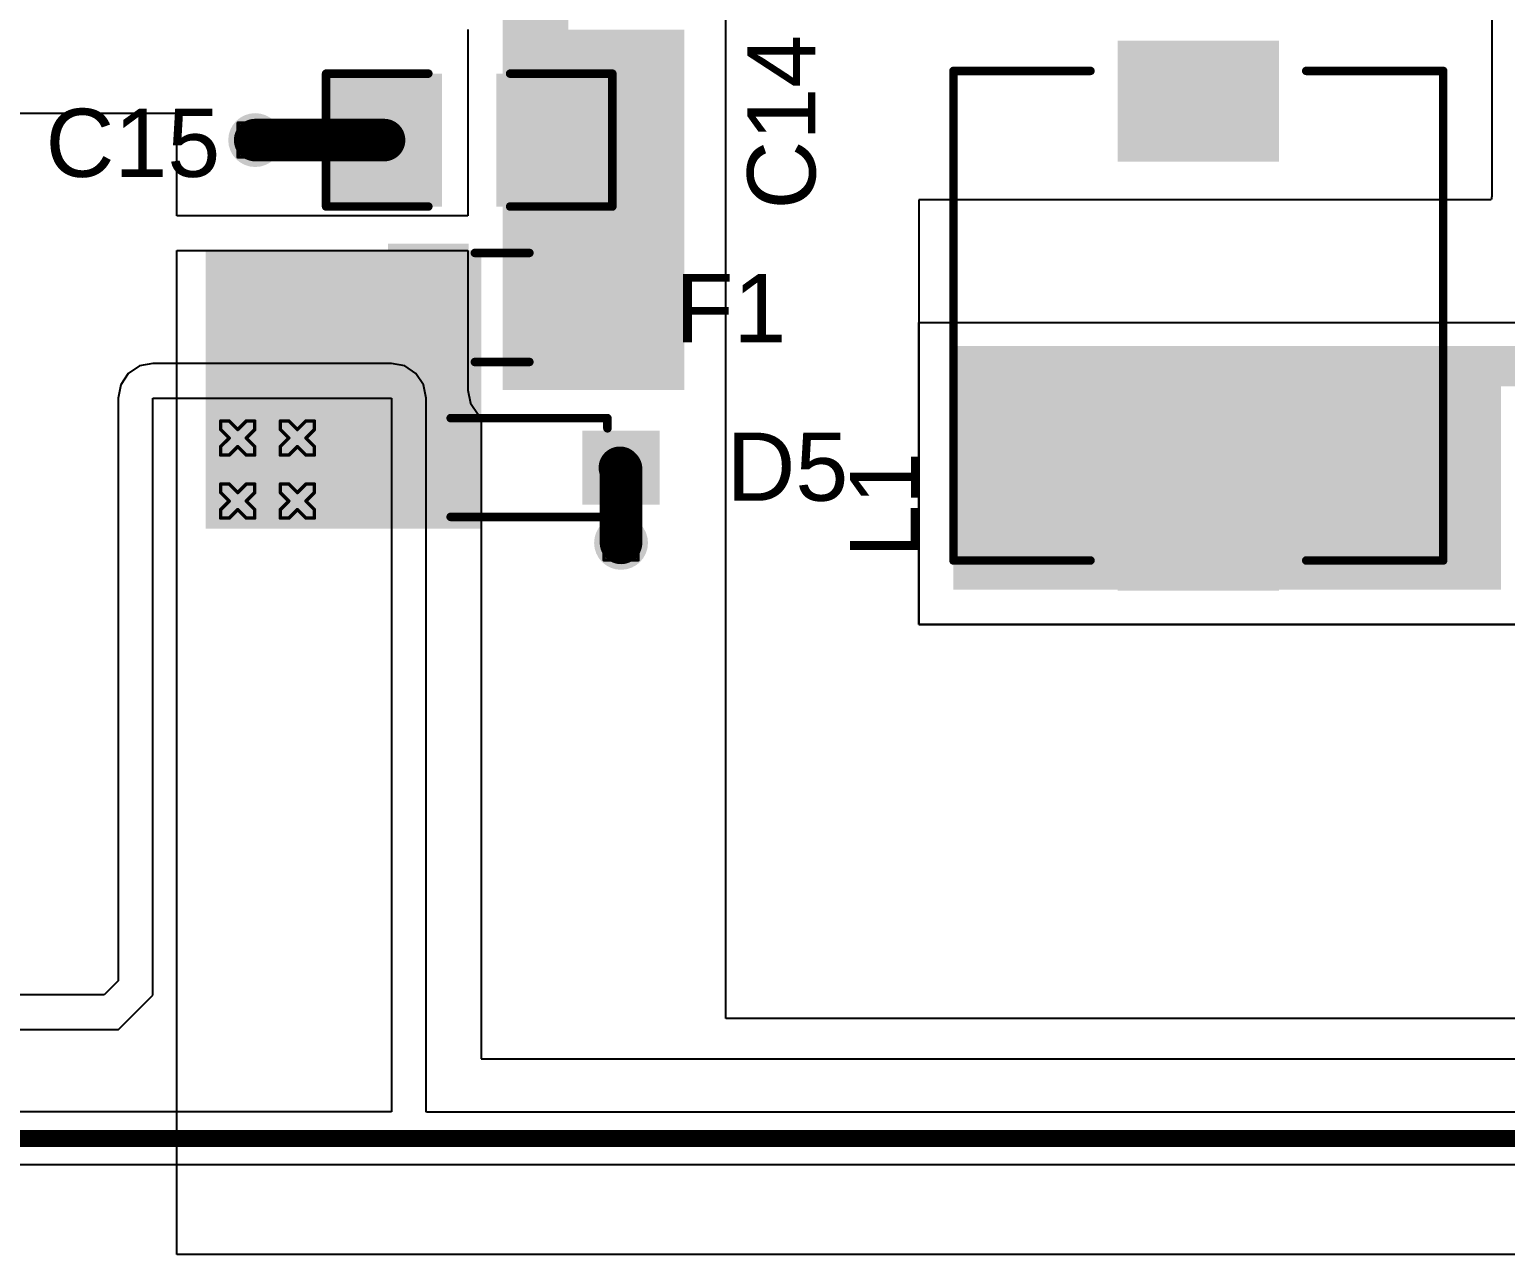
# Model space of a CAD drawing. Header units: inches. Extents: x 0 to 212, y 0 to 208.
# Drawn here: x 5.548 to 6.414, y 2.297 to 3.016 of the extents above; entities that cross this region are included whole.
import ezdxf

# ---------------------------------------------------------------- set-up
doc = ezdxf.new("R2010")
doc.units = ezdxf.units.IN
doc.header["$MEASUREMENT"] = 0
for name, color, linetype in [('Bottom Layer', 5, 'Continuous'), ('Bottom Solder', 6, 'Continuous'), ('Drill Drawing', 1, 'Continuous'), ('Top Layer', 1, 'Continuous'), ('Top Overlay', 2, 'Continuous'), ('Top Paste', 8, 'Continuous'), ('Top Solder', 216, 'Continuous'), ('Via Holes', 16, 'Continuous')]:
    doc.layers.add(name, color=color, linetype=linetype)
doc.styles.add('Arial', font='', dxfattribs={"height": 0.2})
doc.styles.get('Arial').set_extended_font_data('Arial')

# ---------------------------------------------------------------- blocks, each defined once
blk = doc.blocks.new('YPRH0703_4R7M_92')
at = {"layer": 'Top Layer'}
for points in [[(-0.15748, 0.04331), (-0.09449, 0.04331), (-0.09449, -0.04331), (-0.15748, -0.04331)], [(0.09449, 0.04331), (0.15748, 0.04331), (0.15748, -0.04331), (0.09449, -0.04331)]]:
    blk.add_hatch(color=1, dxfattribs=at).paths.add_polyline_path(points)
at = {"layer": 'Top Paste'}
for points in [[(-0.15748, 0.04331), (-0.09449, 0.04331), (-0.09449, -0.04331), (-0.15748, -0.04331)], [(0.09449, 0.04331), (0.15748, 0.04331), (0.15748, -0.04331), (0.09449, -0.04331)]]:
    blk.add_hatch(color=8, dxfattribs=at).paths.add_polyline_path(points)
at = {"layer": 'Top Solder'}
for points in [[(-0.16148, 0.04731), (-0.09049, 0.04731), (-0.09049, -0.04731), (-0.16148, -0.04731)], [(0.09049, 0.04731), (0.16148, 0.04731), (0.16148, -0.04731), (0.09049, -0.04731)]]:
    blk.add_hatch(color=216, dxfattribs=at).paths.add_polyline_path(points)
at = {"layer": 'Top Overlay'}
for points in [[(-0.1437, 0.1437, 0.005, 0.005, 0), (-0.1437, 0.0633, 0.005, 0.005, 0)], [(-0.1437, 0.1437, 0.005, 0.005, 0), (0.1437, 0.1437, 0.005, 0.005, 0)], [(0.1437, 0.1437, 0.005, 0.005, 0), (0.1437, 0.0633, 0.005, 0.005, 0)], [(-0.1437, -0.0633, 0.005, 0.005, 0), (-0.1437, -0.1437, 0.005, 0.005, 0)], [(0.1437, -0.0633, 0.005, 0.005, 0), (0.1437, -0.1437, 0.005, 0.005, 0)], [(-0.1437, -0.1437, 0.005, 0.005, 0), (0.1437, -0.1437, 0.005, 0.005, 0)]]:
    blk.add_lwpolyline(points, format="xyseb", dxfattribs=at)
for points in [[(-0.14495, 0.1437, 0.0025, 0.0025, 1), (-0.14245, 0.1437, 0.0025, 0.0025, 1)], [(-0.14495, 0.1437, 0.0025, 0.0025, 1), (-0.14245, 0.1437, 0.0025, 0.0025, 1)], [(0.14245, 0.1437, 0.0025, 0.0025, 1), (0.14495, 0.1437, 0.0025, 0.0025, 1)], [(0.14245, 0.1437, 0.0025, 0.0025, 1), (0.14495, 0.1437, 0.0025, 0.0025, 1)], [(-0.14495, 0.0633, 0.0025, 0.0025, 1), (-0.14245, 0.0633, 0.0025, 0.0025, 1)], [(0.14245, 0.0633, 0.0025, 0.0025, 1), (0.14495, 0.0633, 0.0025, 0.0025, 1)], [(-0.14495, -0.0633, 0.0025, 0.0025, 1), (-0.14245, -0.0633, 0.0025, 0.0025, 1)], [(0.14245, -0.0633, 0.0025, 0.0025, 1), (0.14495, -0.0633, 0.0025, 0.0025, 1)], [(-0.14495, -0.1437, 0.0025, 0.0025, 1), (-0.14245, -0.1437, 0.0025, 0.0025, 1)], [(-0.14495, -0.1437, 0.0025, 0.0025, 1), (-0.14245, -0.1437, 0.0025, 0.0025, 1)], [(0.14245, -0.1437, 0.0025, 0.0025, 1), (0.14495, -0.1437, 0.0025, 0.0025, 1)], [(0.14245, -0.1437, 0.0025, 0.0025, 1), (0.14495, -0.1437, 0.0025, 0.0025, 1)]]:
    blk.add_lwpolyline(points, format="xyseb", close=True, dxfattribs=at)
blk = doc.blocks.new('F____0805_112')
at = {"layer": 'Top Layer'}
for points in [[(-0.02362, -0.03346), (-0.06299, -0.03346), (-0.06299, 0.03346), (-0.02362, 0.03346)], [(0.06299, -0.03346), (0.02362, -0.03346), (0.02362, 0.03346), (0.06299, 0.03346)]]:
    blk.add_hatch(color=1, dxfattribs=at).paths.add_polyline_path(points)
at = {"layer": 'Top Paste'}
for points in [[(-0.02362, -0.03346), (-0.06299, -0.03346), (-0.06299, 0.03346), (-0.02362, 0.03346)], [(0.06299, -0.03346), (0.02362, -0.03346), (0.02362, 0.03346), (0.06299, 0.03346)]]:
    blk.add_hatch(color=8, dxfattribs=at).paths.add_polyline_path(points)
at = {"layer": 'Top Solder'}
for points in [[(-0.01962, -0.03746), (-0.06699, -0.03746), (-0.06699, 0.03746), (-0.01962, 0.03746)], [(0.06699, -0.03746), (0.01962, -0.03746), (0.01962, 0.03746), (0.06699, 0.03746)]]:
    blk.add_hatch(color=216, dxfattribs=at).paths.add_polyline_path(points)
at = {"layer": 'Top Overlay'}
for points in [[(0.016, 0.032, 0.005, 0.005, 0), (-0.016, 0.032, 0.005, 0.005, 0)], [(0.016, -0.032, 0.005, 0.005, 0), (-0.016, -0.032, 0.005, 0.005, 0)]]:
    blk.add_lwpolyline(points, format="xyseb", dxfattribs=at)
for points in [[(-0.01725, 0.032, 0.0025, 0.0025, 1), (-0.01475, 0.032, 0.0025, 0.0025, 1)], [(0.01475, 0.032, 0.0025, 0.0025, 1), (0.01725, 0.032, 0.0025, 0.0025, 1)], [(-0.01725, -0.032, 0.0025, 0.0025, 1), (-0.01475, -0.032, 0.0025, 0.0025, 1)], [(0.01475, -0.032, 0.0025, 0.0025, 1), (0.01725, -0.032, 0.0025, 0.0025, 1)]]:
    blk.add_lwpolyline(points, format="xyseb", close=True, dxfattribs=at)
blk = doc.blocks.new('SOD_123_117')
at = {"layer": 'Top Layer'}
for points in [[(-0.04331, 0.01772), (-0.04331, -0.01772), (-0.08071, -0.01772), (-0.08071, 0.01772)], [(0.08071, 0.01772), (0.08071, -0.01772), (0.04331, -0.01772), (0.04331, 0.01772)]]:
    blk.add_hatch(color=1, dxfattribs=at).paths.add_polyline_path(points)
at = {"layer": 'Top Overlay'}
for points in [[(0.038, 0.02), (0.111, 0.02), (0.111, 0.0315), (0.038, 0.0315)], [(0.08346, -0.03099), (0.111, -0.03099), (0.111, 0.03101), (0.08346, 0.03101)], [(0.038, -0.0315), (0.111, -0.0315), (0.111, -0.02), (0.038, -0.02)]]:
    blk.add_hatch(color=2, dxfattribs=at).paths.add_polyline_path(points)
at = {"layer": 'Top Paste'}
for points in [[(-0.04331, 0.01772), (-0.04331, -0.01772), (-0.08071, -0.01772), (-0.08071, 0.01772)], [(0.08071, 0.01772), (0.08071, -0.01772), (0.04331, -0.01772), (0.04331, 0.01772)]]:
    blk.add_hatch(color=8, dxfattribs=at).paths.add_polyline_path(points)
at = {"layer": 'Top Solder'}
for points in [[(-0.03931, 0.02172), (-0.03931, -0.02172), (-0.08471, -0.02172), (-0.08471, 0.02172)], [(0.08471, 0.02172), (0.08471, -0.02172), (0.03931, -0.02172), (0.03931, 0.02172)]]:
    blk.add_hatch(color=216, dxfattribs=at).paths.add_polyline_path(points)
at = {"layer": 'Top Overlay'}
for points in [[(-0.054, 0.029, 0.005, 0.005, 0), (-0.054, 0.023, 0.005, 0.005, 0)], [(0.038, 0.029, 0.005, 0.005, 0), (-0.054, 0.029, 0.005, 0.005, 0)], [(-0.054, -0.023, 0.005, 0.005, 0), (-0.054, -0.029, 0.005, 0.005, 0)], [(0.038, -0.029, 0.005, 0.005, 0), (-0.054, -0.029, 0.005, 0.005, 0)]]:
    blk.add_lwpolyline(points, format="xyseb", dxfattribs=at)
for points in [[(-0.05525, 0.029, 0.0025, 0.0025, 1), (-0.05275, 0.029, 0.0025, 0.0025, 1)], [(-0.05525, 0.029, 0.0025, 0.0025, 1), (-0.05275, 0.029, 0.0025, 0.0025, 1)], [(0.03675, 0.029, 0.0025, 0.0025, 1), (0.03925, 0.029, 0.0025, 0.0025, 1)], [(-0.05525, 0.023, 0.0025, 0.0025, 1), (-0.05275, 0.023, 0.0025, 0.0025, 1)], [(-0.05525, -0.023, 0.0025, 0.0025, 1), (-0.05275, -0.023, 0.0025, 0.0025, 1)], [(-0.05525, -0.029, 0.0025, 0.0025, 1), (-0.05275, -0.029, 0.0025, 0.0025, 1)], [(-0.05525, -0.029, 0.0025, 0.0025, 1), (-0.05275, -0.029, 0.0025, 0.0025, 1)], [(0.03675, -0.029, 0.0025, 0.0025, 1), (0.03925, -0.029, 0.0025, 0.0025, 1)]]:
    blk.add_lwpolyline(points, format="xyseb", close=True, dxfattribs=at)
blk = doc.blocks.new('C___1206_129')
at = {"layer": 'Top Layer'}
for points in [[(-0.08, 0.035), (-0.02, 0.035), (-0.02, -0.035), (-0.08, -0.035)], [(0.02, 0.035), (0.08, 0.035), (0.08, -0.035), (0.02, -0.035)]]:
    blk.add_hatch(color=1, dxfattribs=at).paths.add_polyline_path(points)
at = {"layer": 'Top Paste'}
for points in [[(-0.08, 0.035), (-0.02, 0.035), (-0.02, -0.035), (-0.08, -0.035)], [(0.02, 0.035), (0.08, 0.035), (0.08, -0.035), (0.02, -0.035)]]:
    blk.add_hatch(color=8, dxfattribs=at).paths.add_polyline_path(points)
at = {"layer": 'Top Solder'}
for points in [[(-0.084, 0.039), (-0.016, 0.039), (-0.016, -0.039), (-0.084, -0.039)], [(0.016, 0.039), (0.084, 0.039), (0.084, -0.039), (0.016, -0.039)]]:
    blk.add_hatch(color=216, dxfattribs=at).paths.add_polyline_path(points)
at = {"layer": 'Top Overlay'}
for points in [[(-0.084, 0.039, 0.005, 0.005, 0), (-0.024, 0.039, 0.005, 0.005, 0)], [(-0.084, -0.039, 0.005, 0.005, 0), (-0.084, 0.039, 0.005, 0.005, 0)], [(0.024, 0.039, 0.005, 0.005, 0), (0.084, 0.039, 0.005, 0.005, 0)], [(0.084, -0.039, 0.005, 0.005, 0), (0.084, 0.039, 0.005, 0.005, 0)], [(-0.084, -0.039, 0.005, 0.005, 0), (-0.024, -0.039, 0.005, 0.005, 0)], [(0.024, -0.039, 0.005, 0.005, 0), (0.084, -0.039, 0.005, 0.005, 0)]]:
    blk.add_lwpolyline(points, format="xyseb", dxfattribs=at)
for points in [[(-0.08525, 0.039, 0.0025, 0.0025, 1), (-0.08275, 0.039, 0.0025, 0.0025, 1)], [(-0.08525, 0.039, 0.0025, 0.0025, 1), (-0.08275, 0.039, 0.0025, 0.0025, 1)], [(-0.02525, 0.039, 0.0025, 0.0025, 1), (-0.02275, 0.039, 0.0025, 0.0025, 1)], [(0.02275, 0.039, 0.0025, 0.0025, 1), (0.02525, 0.039, 0.0025, 0.0025, 1)], [(0.08275, 0.039, 0.0025, 0.0025, 1), (0.08525, 0.039, 0.0025, 0.0025, 1)], [(0.08275, 0.039, 0.0025, 0.0025, 1), (0.08525, 0.039, 0.0025, 0.0025, 1)], [(-0.08525, -0.039, 0.0025, 0.0025, 1), (-0.08275, -0.039, 0.0025, 0.0025, 1)], [(-0.08525, -0.039, 0.0025, 0.0025, 1), (-0.08275, -0.039, 0.0025, 0.0025, 1)], [(-0.02525, -0.039, 0.0025, 0.0025, 1), (-0.02275, -0.039, 0.0025, 0.0025, 1)], [(0.02275, -0.039, 0.0025, 0.0025, 1), (0.02525, -0.039, 0.0025, 0.0025, 1)], [(0.08275, -0.039, 0.0025, 0.0025, 1), (0.08525, -0.039, 0.0025, 0.0025, 1)], [(0.08275, -0.039, 0.0025, 0.0025, 1), (0.08525, -0.039, 0.0025, 0.0025, 1)]]:
    blk.add_lwpolyline(points, format="xyseb", close=True, dxfattribs=at)

msp = doc.modelspace()

# ---------------------------------------------------------------- hatches: boundary and pattern name
at = {"layer": 'Bottom Layer'}
h = msp.add_hatch(color=5, dxfattribs=at)
edge = h.paths.add_edge_path()
edge.add_arc((5.68007, 2.95146), 0.01181, 0, 360)
h = msp.add_hatch(color=5, dxfattribs=at)
edge = h.paths.add_edge_path()
edge.add_arc((5.66981, 2.77653), 0.01181, 0, 360)
h = msp.add_hatch(color=5, dxfattribs=at)
edge = h.paths.add_edge_path()
edge.add_arc((5.70481, 2.77653), 0.01181, 0, 360)
h = msp.add_hatch(color=5, dxfattribs=at)
edge = h.paths.add_edge_path()
edge.add_arc((5.66981, 2.73953), 0.01181, 0, 360)
h = msp.add_hatch(color=5, dxfattribs=at)
edge = h.paths.add_edge_path()
edge.add_arc((5.70481, 2.73953), 0.01181, 0, 360)
h = msp.add_hatch(color=5, dxfattribs=at)
edge = h.paths.add_edge_path()
edge.add_arc((5.89475, 2.715), 0.01181, 0, 360)
at = {"layer": 'Bottom Solder'}
h = msp.add_hatch(color=6, dxfattribs=at)
edge = h.paths.add_edge_path()
edge.add_arc((5.68007, 2.95146), 0.01581, 0, 360)
h = msp.add_hatch(color=6, dxfattribs=at)
edge = h.paths.add_edge_path()
edge.add_arc((5.66981, 2.77653), 0.01581, 0, 360)
h = msp.add_hatch(color=6, dxfattribs=at)
edge = h.paths.add_edge_path()
edge.add_arc((5.70481, 2.77653), 0.01581, 0, 360)
h = msp.add_hatch(color=6, dxfattribs=at)
edge = h.paths.add_edge_path()
edge.add_arc((5.66981, 2.73953), 0.01581, 0, 360)
h = msp.add_hatch(color=6, dxfattribs=at)
edge = h.paths.add_edge_path()
edge.add_arc((5.70481, 2.73953), 0.01581, 0, 360)
h = msp.add_hatch(color=6, dxfattribs=at)
edge = h.paths.add_edge_path()
edge.add_arc((5.89475, 2.715), 0.01581, 0, 360)
at = {"layer": 'Top Layer'}
for points in [[(5.86383, 2.82973), (5.86383, 3.06725), (5.82526, 3.06725), (5.82526, 2.82973)], [(5.93194, 2.80474), (5.93194, 3.01637), (5.82526, 3.01637), (5.82526, 2.80474)], [(5.81276, 2.72332), (5.81276, 2.88666), (5.65107, 2.88666), (5.65107, 2.72332)], [(6.08982, 2.68748), (6.41119, 2.68748), (6.41119, 2.83058), (6.08982, 2.83058)], [(6.08982, 2.80696), (6.4745, 2.80696), (6.4745, 2.83058), (6.08982, 2.83058)]]:
    msp.add_hatch(color=1, dxfattribs=at).paths.add_polyline_path(points)
h = msp.add_hatch(color=1, dxfattribs=at)
edge = h.paths.add_edge_path()
edge.add_arc((5.68007, 2.95146), 0.01181, 0, 360)
h = msp.add_hatch(color=1, dxfattribs=at)
edge = h.paths.add_edge_path()
edge.add_arc((5.66981, 2.77653), 0.01181, 0, 360)
h = msp.add_hatch(color=1, dxfattribs=at)
edge = h.paths.add_edge_path()
edge.add_arc((5.70481, 2.77653), 0.01181, 0, 360)
h = msp.add_hatch(color=1, dxfattribs=at)
edge = h.paths.add_edge_path()
edge.add_arc((5.66981, 2.73953), 0.01181, 0, 360)
h = msp.add_hatch(color=1, dxfattribs=at)
edge = h.paths.add_edge_path()
edge.add_arc((5.70481, 2.73953), 0.01181, 0, 360)
h = msp.add_hatch(color=1, dxfattribs=at)
edge = h.paths.add_edge_path()
edge.add_arc((5.89475, 2.715), 0.01181, 0, 360)
at = {"layer": 'Top Solder'}
h = msp.add_hatch(color=216, dxfattribs=at)
edge = h.paths.add_edge_path()
edge.add_arc((5.68007, 2.95146), 0.01581, 0, 360)
h = msp.add_hatch(color=216, dxfattribs=at)
edge = h.paths.add_edge_path()
edge.add_arc((5.66981, 2.77653), 0.01581, 0, 360)
h = msp.add_hatch(color=216, dxfattribs=at)
edge = h.paths.add_edge_path()
edge.add_arc((5.70481, 2.77653), 0.01581, 0, 360)
h = msp.add_hatch(color=216, dxfattribs=at)
edge = h.paths.add_edge_path()
edge.add_arc((5.66981, 2.73953), 0.01581, 0, 360)
h = msp.add_hatch(color=216, dxfattribs=at)
edge = h.paths.add_edge_path()
edge.add_arc((5.70481, 2.73953), 0.01581, 0, 360)
h = msp.add_hatch(color=216, dxfattribs=at)
edge = h.paths.add_edge_path()
edge.add_arc((5.89475, 2.715), 0.01581, 0, 360)
at = {"layer": 'Via Holes'}
h = msp.add_hatch(color=7, dxfattribs=at)
edge = h.paths.add_edge_path()
edge.add_arc((5.68007, 2.95146), 0.00591, 0, 360)
h = msp.add_hatch(color=7, dxfattribs=at)
edge = h.paths.add_edge_path()
edge.add_arc((5.66981, 2.77653), 0.00591, 0, 360)
h = msp.add_hatch(color=7, dxfattribs=at)
edge = h.paths.add_edge_path()
edge.add_arc((5.70481, 2.77653), 0.00591, 0, 360)
h = msp.add_hatch(color=7, dxfattribs=at)
edge = h.paths.add_edge_path()
edge.add_arc((5.66981, 2.73953), 0.00591, 0, 360)
h = msp.add_hatch(color=7, dxfattribs=at)
edge = h.paths.add_edge_path()
edge.add_arc((5.70481, 2.73953), 0.00591, 0, 360)
h = msp.add_hatch(color=7, dxfattribs=at)
edge = h.paths.add_edge_path()
edge.add_arc((5.89475, 2.715), 0.00591, 0, 360)

# ---------------------------------------------------------------- linework, layer by layer
at = {"layer": 'Bottom Layer'}
for p, q in [((5.6122, 2.81884), (5.60558, 2.81442)), ((5.62, 2.82039), (5.6122, 2.81884)), ((5.76, 2.82039), (5.62, 2.82039)), ((5.7678, 2.81884), (5.76, 2.82039)), ((5.77442, 2.81442), (5.7678, 2.81884)), ((5.60116, 2.8078), (5.59961, 2.8)), ((5.60558, 2.81442), (5.60116, 2.8078)), ((5.77884, 2.8078), (5.77442, 2.81442)), ((5.78039, 2.8), (5.77884, 2.8078)), ((5.59961, 2.8), (5.59961, 2.45785)), ((5.62, 2.4494), (5.62, 2.8)), ((5.62, 2.8), (5.76, 2.8)), ((5.76, 2.8), (5.76, 2.38102)), ((5.78039, 2.38102), (5.78039, 2.8)), ((5.59961, 2.45785), (5.59151, 2.44975)), ((5.59151, 2.44975), (4.95696, 2.44975)), ((5.59995, 2.42936), (5.62, 2.4494)), ((4.92501, 2.42936), (5.59995, 2.42936)), ((5.76, 2.38102), (3.66913, 2.38102)), ((5.78064, 2.38072), (5.78039, 2.38102)), ((6.73237, 2.38072), (5.78064, 2.38072)), ((5.12627, 2.35013), (6.7387, 2.35013))]:
    msp.add_line(p, q, dxfattribs=at)
msp.add_lwpolyline([(3.65095, 2.36542, 0.01, 0.01, 0), (6.7387, 2.36542, 0.01, 0.01, 0)], format="xyseb", dxfattribs=at)
at = {"layer": 'Drill Drawing'}
for points in [[(5.67007, 2.95646, 0.002, 0.002, 0), (5.67007, 2.96146, 0.002, 0.002, 0)], [(5.67007, 2.96146, 0.002, 0.002, 0), (5.67507, 2.96146, 0.002, 0.002, 0)], [(5.67507, 2.96146, 0.002, 0.002, 0), (5.68007, 2.95646, 0.002, 0.002, 0)], [(5.68007, 2.95646, 0.002, 0.002, 0), (5.68507, 2.96146, 0.002, 0.002, 0)], [(5.68507, 2.96146, 0.002, 0.002, 0), (5.69007, 2.96146, 0.002, 0.002, 0)], [(5.69007, 2.95646, 0.002, 0.002, 0), (5.69007, 2.96146, 0.002, 0.002, 0)], [(5.67007, 2.95646, 0.002, 0.002, 0), (5.67507, 2.95146, 0.002, 0.002, 0)], [(5.68507, 2.95146, 0.002, 0.002, 0), (5.69007, 2.95646, 0.002, 0.002, 0)], [(5.67007, 2.94646, 0.002, 0.002, 0), (5.67507, 2.95146, 0.002, 0.002, 0)], [(5.67007, 2.94146, 0.002, 0.002, 0), (5.67007, 2.94646, 0.002, 0.002, 0)], [(5.67507, 2.94146, 0.002, 0.002, 0), (5.68007, 2.94646, 0.002, 0.002, 0)], [(5.68007, 2.94646, 0.002, 0.002, 0), (5.68507, 2.94146, 0.002, 0.002, 0)], [(5.68507, 2.95146, 0.002, 0.002, 0), (5.69007, 2.94646, 0.002, 0.002, 0)], [(5.69007, 2.94146, 0.002, 0.002, 0), (5.69007, 2.94646, 0.002, 0.002, 0)], [(5.67007, 2.94146, 0.002, 0.002, 0), (5.67507, 2.94146, 0.002, 0.002, 0)], [(5.68507, 2.94146, 0.002, 0.002, 0), (5.69007, 2.94146, 0.002, 0.002, 0)], [(5.65981, 2.78153, 0.002, 0.002, 0), (5.65981, 2.78653, 0.002, 0.002, 0)], [(5.65981, 2.78653, 0.002, 0.002, 0), (5.66481, 2.78653, 0.002, 0.002, 0)], [(5.65981, 2.78153, 0.002, 0.002, 0), (5.66481, 2.77653, 0.002, 0.002, 0)], [(5.66481, 2.78653, 0.002, 0.002, 0), (5.66981, 2.78153, 0.002, 0.002, 0)], [(5.66981, 2.78153, 0.002, 0.002, 0), (5.67481, 2.78653, 0.002, 0.002, 0)], [(5.67481, 2.78653, 0.002, 0.002, 0), (5.67981, 2.78653, 0.002, 0.002, 0)], [(5.67481, 2.77653, 0.002, 0.002, 0), (5.67981, 2.78153, 0.002, 0.002, 0)], [(5.67981, 2.78153, 0.002, 0.002, 0), (5.67981, 2.78653, 0.002, 0.002, 0)], [(5.69481, 2.78153, 0.002, 0.002, 0), (5.69481, 2.78653, 0.002, 0.002, 0)], [(5.69481, 2.78653, 0.002, 0.002, 0), (5.69981, 2.78653, 0.002, 0.002, 0)], [(5.69481, 2.78153, 0.002, 0.002, 0), (5.69981, 2.77653, 0.002, 0.002, 0)], [(5.69981, 2.78653, 0.002, 0.002, 0), (5.70481, 2.78153, 0.002, 0.002, 0)], [(5.70481, 2.78153, 0.002, 0.002, 0), (5.70981, 2.78653, 0.002, 0.002, 0)], [(5.70981, 2.78653, 0.002, 0.002, 0), (5.71481, 2.78653, 0.002, 0.002, 0)], [(5.70981, 2.77653, 0.002, 0.002, 0), (5.71481, 2.78153, 0.002, 0.002, 0)], [(5.71481, 2.78153, 0.002, 0.002, 0), (5.71481, 2.78653, 0.002, 0.002, 0)], [(5.65981, 2.77153, 0.002, 0.002, 0), (5.66481, 2.77653, 0.002, 0.002, 0)], [(5.65981, 2.76653, 0.002, 0.002, 0), (5.65981, 2.77153, 0.002, 0.002, 0)], [(5.66481, 2.76653, 0.002, 0.002, 0), (5.66981, 2.77153, 0.002, 0.002, 0)], [(5.66981, 2.77153, 0.002, 0.002, 0), (5.67481, 2.76653, 0.002, 0.002, 0)], [(5.67481, 2.77653, 0.002, 0.002, 0), (5.67981, 2.77153, 0.002, 0.002, 0)], [(5.67981, 2.76653, 0.002, 0.002, 0), (5.67981, 2.77153, 0.002, 0.002, 0)], [(5.69481, 2.77153, 0.002, 0.002, 0), (5.69981, 2.77653, 0.002, 0.002, 0)], [(5.69481, 2.76653, 0.002, 0.002, 0), (5.69481, 2.77153, 0.002, 0.002, 0)], [(5.69981, 2.76653, 0.002, 0.002, 0), (5.70481, 2.77153, 0.002, 0.002, 0)], [(5.70481, 2.77153, 0.002, 0.002, 0), (5.70981, 2.76653, 0.002, 0.002, 0)], [(5.70981, 2.77653, 0.002, 0.002, 0), (5.71481, 2.77153, 0.002, 0.002, 0)], [(5.71481, 2.76653, 0.002, 0.002, 0), (5.71481, 2.77153, 0.002, 0.002, 0)], [(5.65981, 2.76653, 0.002, 0.002, 0), (5.66481, 2.76653, 0.002, 0.002, 0)], [(5.67481, 2.76653, 0.002, 0.002, 0), (5.67981, 2.76653, 0.002, 0.002, 0)], [(5.69481, 2.76653, 0.002, 0.002, 0), (5.69981, 2.76653, 0.002, 0.002, 0)], [(5.70981, 2.76653, 0.002, 0.002, 0), (5.71481, 2.76653, 0.002, 0.002, 0)], [(5.65981, 2.74453, 0.002, 0.002, 0), (5.65981, 2.74953, 0.002, 0.002, 0)], [(5.65981, 2.74953, 0.002, 0.002, 0), (5.66481, 2.74953, 0.002, 0.002, 0)], [(5.66481, 2.74953, 0.002, 0.002, 0), (5.66981, 2.74453, 0.002, 0.002, 0)], [(5.66981, 2.74453, 0.002, 0.002, 0), (5.67481, 2.74953, 0.002, 0.002, 0)], [(5.67481, 2.74953, 0.002, 0.002, 0), (5.67981, 2.74953, 0.002, 0.002, 0)], [(5.67981, 2.74453, 0.002, 0.002, 0), (5.67981, 2.74953, 0.002, 0.002, 0)], [(5.69481, 2.74453, 0.002, 0.002, 0), (5.69481, 2.74953, 0.002, 0.002, 0)], [(5.69481, 2.74953, 0.002, 0.002, 0), (5.69981, 2.74953, 0.002, 0.002, 0)], [(5.69981, 2.74953, 0.002, 0.002, 0), (5.70481, 2.74453, 0.002, 0.002, 0)], [(5.70481, 2.74453, 0.002, 0.002, 0), (5.70981, 2.74953, 0.002, 0.002, 0)], [(5.70981, 2.74953, 0.002, 0.002, 0), (5.71481, 2.74953, 0.002, 0.002, 0)], [(5.71481, 2.74453, 0.002, 0.002, 0), (5.71481, 2.74953, 0.002, 0.002, 0)], [(5.65981, 2.74453, 0.002, 0.002, 0), (5.66481, 2.73953, 0.002, 0.002, 0)], [(5.65981, 2.73453, 0.002, 0.002, 0), (5.66481, 2.73953, 0.002, 0.002, 0)], [(5.67481, 2.73953, 0.002, 0.002, 0), (5.67981, 2.74453, 0.002, 0.002, 0)], [(5.67481, 2.73953, 0.002, 0.002, 0), (5.67981, 2.73453, 0.002, 0.002, 0)], [(5.69481, 2.74453, 0.002, 0.002, 0), (5.69981, 2.73953, 0.002, 0.002, 0)], [(5.69481, 2.73453, 0.002, 0.002, 0), (5.69981, 2.73953, 0.002, 0.002, 0)], [(5.70981, 2.73953, 0.002, 0.002, 0), (5.71481, 2.74453, 0.002, 0.002, 0)], [(5.70981, 2.73953, 0.002, 0.002, 0), (5.71481, 2.73453, 0.002, 0.002, 0)], [(5.65981, 2.72953, 0.002, 0.002, 0), (5.65981, 2.73453, 0.002, 0.002, 0)], [(5.65981, 2.72953, 0.002, 0.002, 0), (5.66481, 2.72953, 0.002, 0.002, 0)], [(5.66481, 2.72953, 0.002, 0.002, 0), (5.66981, 2.73453, 0.002, 0.002, 0)], [(5.66981, 2.73453, 0.002, 0.002, 0), (5.67481, 2.72953, 0.002, 0.002, 0)], [(5.67481, 2.72953, 0.002, 0.002, 0), (5.67981, 2.72953, 0.002, 0.002, 0)], [(5.67981, 2.72953, 0.002, 0.002, 0), (5.67981, 2.73453, 0.002, 0.002, 0)], [(5.69481, 2.72953, 0.002, 0.002, 0), (5.69481, 2.73453, 0.002, 0.002, 0)], [(5.69481, 2.72953, 0.002, 0.002, 0), (5.69981, 2.72953, 0.002, 0.002, 0)], [(5.69981, 2.72953, 0.002, 0.002, 0), (5.70481, 2.73453, 0.002, 0.002, 0)], [(5.70481, 2.73453, 0.002, 0.002, 0), (5.70981, 2.72953, 0.002, 0.002, 0)], [(5.70981, 2.72953, 0.002, 0.002, 0), (5.71481, 2.72953, 0.002, 0.002, 0)], [(5.71481, 2.72953, 0.002, 0.002, 0), (5.71481, 2.73453, 0.002, 0.002, 0)], [(5.88475, 2.72, 0.002, 0.002, 0), (5.88475, 2.725, 0.002, 0.002, 0)], [(5.88475, 2.725, 0.002, 0.002, 0), (5.88975, 2.725, 0.002, 0.002, 0)], [(5.88475, 2.72, 0.002, 0.002, 0), (5.88975, 2.715, 0.002, 0.002, 0)], [(5.88975, 2.725, 0.002, 0.002, 0), (5.89475, 2.72, 0.002, 0.002, 0)], [(5.89475, 2.72, 0.002, 0.002, 0), (5.89975, 2.725, 0.002, 0.002, 0)], [(5.89975, 2.725, 0.002, 0.002, 0), (5.90475, 2.725, 0.002, 0.002, 0)], [(5.89975, 2.715, 0.002, 0.002, 0), (5.90475, 2.72, 0.002, 0.002, 0)], [(5.90475, 2.72, 0.002, 0.002, 0), (5.90475, 2.725, 0.002, 0.002, 0)], [(5.88475, 2.71, 0.002, 0.002, 0), (5.88975, 2.715, 0.002, 0.002, 0)], [(5.88475, 2.705, 0.002, 0.002, 0), (5.88475, 2.71, 0.002, 0.002, 0)], [(5.88975, 2.705, 0.002, 0.002, 0), (5.89475, 2.71, 0.002, 0.002, 0)], [(5.89475, 2.71, 0.002, 0.002, 0), (5.89975, 2.705, 0.002, 0.002, 0)], [(5.89975, 2.715, 0.002, 0.002, 0), (5.90475, 2.71, 0.002, 0.002, 0)], [(5.90475, 2.705, 0.002, 0.002, 0), (5.90475, 2.71, 0.002, 0.002, 0)], [(5.88475, 2.705, 0.002, 0.002, 0), (5.88975, 2.705, 0.002, 0.002, 0)], [(5.89975, 2.705, 0.002, 0.002, 0), (5.90475, 2.705, 0.002, 0.002, 0)]]:
    msp.add_lwpolyline(points, format="xyseb", dxfattribs=at)
for points in [[(5.66957, 2.96146, 0.001, 0.001, 1), (5.67057, 2.96146, 0.001, 0.001, 1)], [(5.66957, 2.96146, 0.001, 0.001, 1), (5.67057, 2.96146, 0.001, 0.001, 1)], [(5.67457, 2.96146, 0.001, 0.001, 1), (5.67557, 2.96146, 0.001, 0.001, 1)], [(5.67457, 2.96146, 0.001, 0.001, 1), (5.67557, 2.96146, 0.001, 0.001, 1)], [(5.68457, 2.96146, 0.001, 0.001, 1), (5.68557, 2.96146, 0.001, 0.001, 1)], [(5.68457, 2.96146, 0.001, 0.001, 1), (5.68557, 2.96146, 0.001, 0.001, 1)], [(5.68957, 2.96146, 0.001, 0.001, 1), (5.69057, 2.96146, 0.001, 0.001, 1)], [(5.68957, 2.96146, 0.001, 0.001, 1), (5.69057, 2.96146, 0.001, 0.001, 1)], [(5.66957, 2.95646, 0.001, 0.001, 1), (5.67057, 2.95646, 0.001, 0.001, 1)], [(5.66957, 2.95646, 0.001, 0.001, 1), (5.67057, 2.95646, 0.001, 0.001, 1)], [(5.67957, 2.95646, 0.001, 0.001, 1), (5.68057, 2.95646, 0.001, 0.001, 1)], [(5.67957, 2.95646, 0.001, 0.001, 1), (5.68057, 2.95646, 0.001, 0.001, 1)], [(5.68957, 2.95646, 0.001, 0.001, 1), (5.69057, 2.95646, 0.001, 0.001, 1)], [(5.68957, 2.95646, 0.001, 0.001, 1), (5.69057, 2.95646, 0.001, 0.001, 1)], [(5.66957, 2.94646, 0.001, 0.001, 1), (5.67057, 2.94646, 0.001, 0.001, 1)], [(5.66957, 2.94646, 0.001, 0.001, 1), (5.67057, 2.94646, 0.001, 0.001, 1)], [(5.67457, 2.95146, 0.001, 0.001, 1), (5.67557, 2.95146, 0.001, 0.001, 1)], [(5.67457, 2.95146, 0.001, 0.001, 1), (5.67557, 2.95146, 0.001, 0.001, 1)], [(5.67957, 2.94646, 0.001, 0.001, 1), (5.68057, 2.94646, 0.001, 0.001, 1)], [(5.67957, 2.94646, 0.001, 0.001, 1), (5.68057, 2.94646, 0.001, 0.001, 1)], [(5.68457, 2.95146, 0.001, 0.001, 1), (5.68557, 2.95146, 0.001, 0.001, 1)], [(5.68457, 2.95146, 0.001, 0.001, 1), (5.68557, 2.95146, 0.001, 0.001, 1)], [(5.68957, 2.94646, 0.001, 0.001, 1), (5.69057, 2.94646, 0.001, 0.001, 1)], [(5.68957, 2.94646, 0.001, 0.001, 1), (5.69057, 2.94646, 0.001, 0.001, 1)], [(5.66957, 2.94146, 0.001, 0.001, 1), (5.67057, 2.94146, 0.001, 0.001, 1)], [(5.66957, 2.94146, 0.001, 0.001, 1), (5.67057, 2.94146, 0.001, 0.001, 1)], [(5.67457, 2.94146, 0.001, 0.001, 1), (5.67557, 2.94146, 0.001, 0.001, 1)], [(5.67457, 2.94146, 0.001, 0.001, 1), (5.67557, 2.94146, 0.001, 0.001, 1)], [(5.68457, 2.94146, 0.001, 0.001, 1), (5.68557, 2.94146, 0.001, 0.001, 1)], [(5.68457, 2.94146, 0.001, 0.001, 1), (5.68557, 2.94146, 0.001, 0.001, 1)], [(5.68957, 2.94146, 0.001, 0.001, 1), (5.69057, 2.94146, 0.001, 0.001, 1)], [(5.68957, 2.94146, 0.001, 0.001, 1), (5.69057, 2.94146, 0.001, 0.001, 1)], [(5.65931, 2.78653, 0.001, 0.001, 1), (5.66031, 2.78653, 0.001, 0.001, 1)], [(5.65931, 2.78653, 0.001, 0.001, 1), (5.66031, 2.78653, 0.001, 0.001, 1)], [(5.65931, 2.78153, 0.001, 0.001, 1), (5.66031, 2.78153, 0.001, 0.001, 1)], [(5.65931, 2.78153, 0.001, 0.001, 1), (5.66031, 2.78153, 0.001, 0.001, 1)], [(5.66431, 2.78653, 0.001, 0.001, 1), (5.66531, 2.78653, 0.001, 0.001, 1)], [(5.66431, 2.78653, 0.001, 0.001, 1), (5.66531, 2.78653, 0.001, 0.001, 1)], [(5.66931, 2.78153, 0.001, 0.001, 1), (5.67031, 2.78153, 0.001, 0.001, 1)], [(5.66931, 2.78153, 0.001, 0.001, 1), (5.67031, 2.78153, 0.001, 0.001, 1)], [(5.67431, 2.78653, 0.001, 0.001, 1), (5.67531, 2.78653, 0.001, 0.001, 1)], [(5.67431, 2.78653, 0.001, 0.001, 1), (5.67531, 2.78653, 0.001, 0.001, 1)], [(5.67931, 2.78653, 0.001, 0.001, 1), (5.68031, 2.78653, 0.001, 0.001, 1)], [(5.67931, 2.78653, 0.001, 0.001, 1), (5.68031, 2.78653, 0.001, 0.001, 1)], [(5.67931, 2.78153, 0.001, 0.001, 1), (5.68031, 2.78153, 0.001, 0.001, 1)], [(5.67931, 2.78153, 0.001, 0.001, 1), (5.68031, 2.78153, 0.001, 0.001, 1)], [(5.69431, 2.78653, 0.001, 0.001, 1), (5.69531, 2.78653, 0.001, 0.001, 1)], [(5.69431, 2.78653, 0.001, 0.001, 1), (5.69531, 2.78653, 0.001, 0.001, 1)], [(5.69431, 2.78153, 0.001, 0.001, 1), (5.69531, 2.78153, 0.001, 0.001, 1)], [(5.69431, 2.78153, 0.001, 0.001, 1), (5.69531, 2.78153, 0.001, 0.001, 1)], [(5.69931, 2.78653, 0.001, 0.001, 1), (5.70031, 2.78653, 0.001, 0.001, 1)], [(5.69931, 2.78653, 0.001, 0.001, 1), (5.70031, 2.78653, 0.001, 0.001, 1)], [(5.70431, 2.78153, 0.001, 0.001, 1), (5.70531, 2.78153, 0.001, 0.001, 1)], [(5.70431, 2.78153, 0.001, 0.001, 1), (5.70531, 2.78153, 0.001, 0.001, 1)], [(5.70931, 2.78653, 0.001, 0.001, 1), (5.71031, 2.78653, 0.001, 0.001, 1)], [(5.70931, 2.78653, 0.001, 0.001, 1), (5.71031, 2.78653, 0.001, 0.001, 1)], [(5.71431, 2.78653, 0.001, 0.001, 1), (5.71531, 2.78653, 0.001, 0.001, 1)], [(5.71431, 2.78653, 0.001, 0.001, 1), (5.71531, 2.78653, 0.001, 0.001, 1)], [(5.71431, 2.78153, 0.001, 0.001, 1), (5.71531, 2.78153, 0.001, 0.001, 1)], [(5.71431, 2.78153, 0.001, 0.001, 1), (5.71531, 2.78153, 0.001, 0.001, 1)], [(5.65931, 2.77153, 0.001, 0.001, 1), (5.66031, 2.77153, 0.001, 0.001, 1)], [(5.65931, 2.77153, 0.001, 0.001, 1), (5.66031, 2.77153, 0.001, 0.001, 1)], [(5.66431, 2.77653, 0.001, 0.001, 1), (5.66531, 2.77653, 0.001, 0.001, 1)], [(5.66431, 2.77653, 0.001, 0.001, 1), (5.66531, 2.77653, 0.001, 0.001, 1)], [(5.66931, 2.77153, 0.001, 0.001, 1), (5.67031, 2.77153, 0.001, 0.001, 1)], [(5.66931, 2.77153, 0.001, 0.001, 1), (5.67031, 2.77153, 0.001, 0.001, 1)], [(5.67431, 2.77653, 0.001, 0.001, 1), (5.67531, 2.77653, 0.001, 0.001, 1)], [(5.67431, 2.77653, 0.001, 0.001, 1), (5.67531, 2.77653, 0.001, 0.001, 1)], [(5.67931, 2.77153, 0.001, 0.001, 1), (5.68031, 2.77153, 0.001, 0.001, 1)], [(5.67931, 2.77153, 0.001, 0.001, 1), (5.68031, 2.77153, 0.001, 0.001, 1)], [(5.69431, 2.77153, 0.001, 0.001, 1), (5.69531, 2.77153, 0.001, 0.001, 1)], [(5.69431, 2.77153, 0.001, 0.001, 1), (5.69531, 2.77153, 0.001, 0.001, 1)], [(5.69931, 2.77653, 0.001, 0.001, 1), (5.70031, 2.77653, 0.001, 0.001, 1)], [(5.69931, 2.77653, 0.001, 0.001, 1), (5.70031, 2.77653, 0.001, 0.001, 1)], [(5.70431, 2.77153, 0.001, 0.001, 1), (5.70531, 2.77153, 0.001, 0.001, 1)], [(5.70431, 2.77153, 0.001, 0.001, 1), (5.70531, 2.77153, 0.001, 0.001, 1)], [(5.70931, 2.77653, 0.001, 0.001, 1), (5.71031, 2.77653, 0.001, 0.001, 1)], [(5.70931, 2.77653, 0.001, 0.001, 1), (5.71031, 2.77653, 0.001, 0.001, 1)], [(5.71431, 2.77153, 0.001, 0.001, 1), (5.71531, 2.77153, 0.001, 0.001, 1)], [(5.71431, 2.77153, 0.001, 0.001, 1), (5.71531, 2.77153, 0.001, 0.001, 1)], [(5.65931, 2.76653, 0.001, 0.001, 1), (5.66031, 2.76653, 0.001, 0.001, 1)], [(5.65931, 2.76653, 0.001, 0.001, 1), (5.66031, 2.76653, 0.001, 0.001, 1)], [(5.66431, 2.76653, 0.001, 0.001, 1), (5.66531, 2.76653, 0.001, 0.001, 1)], [(5.66431, 2.76653, 0.001, 0.001, 1), (5.66531, 2.76653, 0.001, 0.001, 1)], [(5.67431, 2.76653, 0.001, 0.001, 1), (5.67531, 2.76653, 0.001, 0.001, 1)], [(5.67431, 2.76653, 0.001, 0.001, 1), (5.67531, 2.76653, 0.001, 0.001, 1)], [(5.67931, 2.76653, 0.001, 0.001, 1), (5.68031, 2.76653, 0.001, 0.001, 1)], [(5.67931, 2.76653, 0.001, 0.001, 1), (5.68031, 2.76653, 0.001, 0.001, 1)], [(5.69431, 2.76653, 0.001, 0.001, 1), (5.69531, 2.76653, 0.001, 0.001, 1)], [(5.69431, 2.76653, 0.001, 0.001, 1), (5.69531, 2.76653, 0.001, 0.001, 1)], [(5.69931, 2.76653, 0.001, 0.001, 1), (5.70031, 2.76653, 0.001, 0.001, 1)], [(5.69931, 2.76653, 0.001, 0.001, 1), (5.70031, 2.76653, 0.001, 0.001, 1)], [(5.70931, 2.76653, 0.001, 0.001, 1), (5.71031, 2.76653, 0.001, 0.001, 1)], [(5.70931, 2.76653, 0.001, 0.001, 1), (5.71031, 2.76653, 0.001, 0.001, 1)], [(5.71431, 2.76653, 0.001, 0.001, 1), (5.71531, 2.76653, 0.001, 0.001, 1)], [(5.71431, 2.76653, 0.001, 0.001, 1), (5.71531, 2.76653, 0.001, 0.001, 1)], [(5.65931, 2.74953, 0.001, 0.001, 1), (5.66031, 2.74953, 0.001, 0.001, 1)], [(5.65931, 2.74953, 0.001, 0.001, 1), (5.66031, 2.74953, 0.001, 0.001, 1)], [(5.66431, 2.74953, 0.001, 0.001, 1), (5.66531, 2.74953, 0.001, 0.001, 1)], [(5.66431, 2.74953, 0.001, 0.001, 1), (5.66531, 2.74953, 0.001, 0.001, 1)], [(5.67431, 2.74953, 0.001, 0.001, 1), (5.67531, 2.74953, 0.001, 0.001, 1)], [(5.67431, 2.74953, 0.001, 0.001, 1), (5.67531, 2.74953, 0.001, 0.001, 1)], [(5.67931, 2.74953, 0.001, 0.001, 1), (5.68031, 2.74953, 0.001, 0.001, 1)], [(5.67931, 2.74953, 0.001, 0.001, 1), (5.68031, 2.74953, 0.001, 0.001, 1)], [(5.69431, 2.74953, 0.001, 0.001, 1), (5.69531, 2.74953, 0.001, 0.001, 1)], [(5.69431, 2.74953, 0.001, 0.001, 1), (5.69531, 2.74953, 0.001, 0.001, 1)], [(5.69931, 2.74953, 0.001, 0.001, 1), (5.70031, 2.74953, 0.001, 0.001, 1)], [(5.69931, 2.74953, 0.001, 0.001, 1), (5.70031, 2.74953, 0.001, 0.001, 1)], [(5.70931, 2.74953, 0.001, 0.001, 1), (5.71031, 2.74953, 0.001, 0.001, 1)], [(5.70931, 2.74953, 0.001, 0.001, 1), (5.71031, 2.74953, 0.001, 0.001, 1)], [(5.71431, 2.74953, 0.001, 0.001, 1), (5.71531, 2.74953, 0.001, 0.001, 1)], [(5.71431, 2.74953, 0.001, 0.001, 1), (5.71531, 2.74953, 0.001, 0.001, 1)], [(5.65931, 2.74453, 0.001, 0.001, 1), (5.66031, 2.74453, 0.001, 0.001, 1)], [(5.65931, 2.74453, 0.001, 0.001, 1), (5.66031, 2.74453, 0.001, 0.001, 1)], [(5.66431, 2.73953, 0.001, 0.001, 1), (5.66531, 2.73953, 0.001, 0.001, 1)], [(5.66431, 2.73953, 0.001, 0.001, 1), (5.66531, 2.73953, 0.001, 0.001, 1)], [(5.66931, 2.74453, 0.001, 0.001, 1), (5.67031, 2.74453, 0.001, 0.001, 1)], [(5.66931, 2.74453, 0.001, 0.001, 1), (5.67031, 2.74453, 0.001, 0.001, 1)], [(5.67431, 2.73953, 0.001, 0.001, 1), (5.67531, 2.73953, 0.001, 0.001, 1)], [(5.67431, 2.73953, 0.001, 0.001, 1), (5.67531, 2.73953, 0.001, 0.001, 1)], [(5.67931, 2.74453, 0.001, 0.001, 1), (5.68031, 2.74453, 0.001, 0.001, 1)], [(5.67931, 2.74453, 0.001, 0.001, 1), (5.68031, 2.74453, 0.001, 0.001, 1)], [(5.69431, 2.74453, 0.001, 0.001, 1), (5.69531, 2.74453, 0.001, 0.001, 1)], [(5.69431, 2.74453, 0.001, 0.001, 1), (5.69531, 2.74453, 0.001, 0.001, 1)], [(5.69931, 2.73953, 0.001, 0.001, 1), (5.70031, 2.73953, 0.001, 0.001, 1)], [(5.69931, 2.73953, 0.001, 0.001, 1), (5.70031, 2.73953, 0.001, 0.001, 1)], [(5.70431, 2.74453, 0.001, 0.001, 1), (5.70531, 2.74453, 0.001, 0.001, 1)], [(5.70431, 2.74453, 0.001, 0.001, 1), (5.70531, 2.74453, 0.001, 0.001, 1)], [(5.70931, 2.73953, 0.001, 0.001, 1), (5.71031, 2.73953, 0.001, 0.001, 1)], [(5.70931, 2.73953, 0.001, 0.001, 1), (5.71031, 2.73953, 0.001, 0.001, 1)], [(5.71431, 2.74453, 0.001, 0.001, 1), (5.71531, 2.74453, 0.001, 0.001, 1)], [(5.71431, 2.74453, 0.001, 0.001, 1), (5.71531, 2.74453, 0.001, 0.001, 1)], [(5.65931, 2.73453, 0.001, 0.001, 1), (5.66031, 2.73453, 0.001, 0.001, 1)], [(5.65931, 2.73453, 0.001, 0.001, 1), (5.66031, 2.73453, 0.001, 0.001, 1)], [(5.65931, 2.72953, 0.001, 0.001, 1), (5.66031, 2.72953, 0.001, 0.001, 1)], [(5.65931, 2.72953, 0.001, 0.001, 1), (5.66031, 2.72953, 0.001, 0.001, 1)], [(5.66431, 2.72953, 0.001, 0.001, 1), (5.66531, 2.72953, 0.001, 0.001, 1)], [(5.66431, 2.72953, 0.001, 0.001, 1), (5.66531, 2.72953, 0.001, 0.001, 1)], [(5.66931, 2.73453, 0.001, 0.001, 1), (5.67031, 2.73453, 0.001, 0.001, 1)], [(5.66931, 2.73453, 0.001, 0.001, 1), (5.67031, 2.73453, 0.001, 0.001, 1)], [(5.67431, 2.72953, 0.001, 0.001, 1), (5.67531, 2.72953, 0.001, 0.001, 1)], [(5.67431, 2.72953, 0.001, 0.001, 1), (5.67531, 2.72953, 0.001, 0.001, 1)], [(5.67931, 2.73453, 0.001, 0.001, 1), (5.68031, 2.73453, 0.001, 0.001, 1)], [(5.67931, 2.73453, 0.001, 0.001, 1), (5.68031, 2.73453, 0.001, 0.001, 1)], [(5.67931, 2.72953, 0.001, 0.001, 1), (5.68031, 2.72953, 0.001, 0.001, 1)], [(5.67931, 2.72953, 0.001, 0.001, 1), (5.68031, 2.72953, 0.001, 0.001, 1)], [(5.69431, 2.73453, 0.001, 0.001, 1), (5.69531, 2.73453, 0.001, 0.001, 1)], [(5.69431, 2.73453, 0.001, 0.001, 1), (5.69531, 2.73453, 0.001, 0.001, 1)], [(5.69431, 2.72953, 0.001, 0.001, 1), (5.69531, 2.72953, 0.001, 0.001, 1)], [(5.69431, 2.72953, 0.001, 0.001, 1), (5.69531, 2.72953, 0.001, 0.001, 1)], [(5.69931, 2.72953, 0.001, 0.001, 1), (5.70031, 2.72953, 0.001, 0.001, 1)], [(5.69931, 2.72953, 0.001, 0.001, 1), (5.70031, 2.72953, 0.001, 0.001, 1)], [(5.70431, 2.73453, 0.001, 0.001, 1), (5.70531, 2.73453, 0.001, 0.001, 1)], [(5.70431, 2.73453, 0.001, 0.001, 1), (5.70531, 2.73453, 0.001, 0.001, 1)], [(5.70931, 2.72953, 0.001, 0.001, 1), (5.71031, 2.72953, 0.001, 0.001, 1)], [(5.70931, 2.72953, 0.001, 0.001, 1), (5.71031, 2.72953, 0.001, 0.001, 1)], [(5.71431, 2.73453, 0.001, 0.001, 1), (5.71531, 2.73453, 0.001, 0.001, 1)], [(5.71431, 2.73453, 0.001, 0.001, 1), (5.71531, 2.73453, 0.001, 0.001, 1)], [(5.71431, 2.72953, 0.001, 0.001, 1), (5.71531, 2.72953, 0.001, 0.001, 1)], [(5.71431, 2.72953, 0.001, 0.001, 1), (5.71531, 2.72953, 0.001, 0.001, 1)], [(5.88425, 2.725, 0.001, 0.001, 1), (5.88525, 2.725, 0.001, 0.001, 1)], [(5.88425, 2.725, 0.001, 0.001, 1), (5.88525, 2.725, 0.001, 0.001, 1)], [(5.88425, 2.72, 0.001, 0.001, 1), (5.88525, 2.72, 0.001, 0.001, 1)], [(5.88425, 2.72, 0.001, 0.001, 1), (5.88525, 2.72, 0.001, 0.001, 1)], [(5.88925, 2.725, 0.001, 0.001, 1), (5.89025, 2.725, 0.001, 0.001, 1)], [(5.88925, 2.725, 0.001, 0.001, 1), (5.89025, 2.725, 0.001, 0.001, 1)], [(5.89425, 2.72, 0.001, 0.001, 1), (5.89525, 2.72, 0.001, 0.001, 1)], [(5.89425, 2.72, 0.001, 0.001, 1), (5.89525, 2.72, 0.001, 0.001, 1)], [(5.89925, 2.725, 0.001, 0.001, 1), (5.90025, 2.725, 0.001, 0.001, 1)], [(5.89925, 2.725, 0.001, 0.001, 1), (5.90025, 2.725, 0.001, 0.001, 1)], [(5.90425, 2.725, 0.001, 0.001, 1), (5.90525, 2.725, 0.001, 0.001, 1)], [(5.90425, 2.725, 0.001, 0.001, 1), (5.90525, 2.725, 0.001, 0.001, 1)], [(5.90425, 2.72, 0.001, 0.001, 1), (5.90525, 2.72, 0.001, 0.001, 1)], [(5.90425, 2.72, 0.001, 0.001, 1), (5.90525, 2.72, 0.001, 0.001, 1)], [(5.88425, 2.71, 0.001, 0.001, 1), (5.88525, 2.71, 0.001, 0.001, 1)], [(5.88425, 2.71, 0.001, 0.001, 1), (5.88525, 2.71, 0.001, 0.001, 1)], [(5.88925, 2.715, 0.001, 0.001, 1), (5.89025, 2.715, 0.001, 0.001, 1)], [(5.88925, 2.715, 0.001, 0.001, 1), (5.89025, 2.715, 0.001, 0.001, 1)], [(5.89425, 2.71, 0.001, 0.001, 1), (5.89525, 2.71, 0.001, 0.001, 1)], [(5.89425, 2.71, 0.001, 0.001, 1), (5.89525, 2.71, 0.001, 0.001, 1)], [(5.89925, 2.715, 0.001, 0.001, 1), (5.90025, 2.715, 0.001, 0.001, 1)], [(5.89925, 2.715, 0.001, 0.001, 1), (5.90025, 2.715, 0.001, 0.001, 1)], [(5.90425, 2.71, 0.001, 0.001, 1), (5.90525, 2.71, 0.001, 0.001, 1)], [(5.90425, 2.71, 0.001, 0.001, 1), (5.90525, 2.71, 0.001, 0.001, 1)], [(5.88425, 2.705, 0.001, 0.001, 1), (5.88525, 2.705, 0.001, 0.001, 1)], [(5.88425, 2.705, 0.001, 0.001, 1), (5.88525, 2.705, 0.001, 0.001, 1)], [(5.88925, 2.705, 0.001, 0.001, 1), (5.89025, 2.705, 0.001, 0.001, 1)], [(5.88925, 2.705, 0.001, 0.001, 1), (5.89025, 2.705, 0.001, 0.001, 1)], [(5.89925, 2.705, 0.001, 0.001, 1), (5.90025, 2.705, 0.001, 0.001, 1)], [(5.89925, 2.705, 0.001, 0.001, 1), (5.90025, 2.705, 0.001, 0.001, 1)], [(5.90425, 2.705, 0.001, 0.001, 1), (5.90525, 2.705, 0.001, 0.001, 1)], [(5.90425, 2.705, 0.001, 0.001, 1), (5.90525, 2.705, 0.001, 0.001, 1)]]:
    msp.add_lwpolyline(points, format="xyseb", close=True, dxfattribs=at)
at = {"layer": 'Top Layer'}
for p, q in [((6.40577, 3.09681), (6.40577, 2.91847)), ((5.95621, 2.43581), (5.95621, 3.08539)), ((5.80487, 3.01637), (5.80487, 2.90705)), ((5.634, 2.96704), (4.93908, 2.96704)), ((5.634, 2.90705), (5.634, 2.96704)), ((6.40537, 2.91646), (6.06942, 2.91646)), ((6.06942, 2.91646), (6.06942, 2.84436)), ((6.40577, 2.91847), (6.40537, 2.91646)), ((5.80487, 2.90705), (5.634, 2.90705)), ((5.634, 2.29726), (5.634, 2.88666)), ((5.634, 2.88666), (5.80487, 2.88666)), ((5.80487, 2.88666), (5.80487, 2.82973)), ((6.06942, 2.66709), (6.06942, 2.84436)), ((6.06942, 2.84436), (6.72133, 2.84436)), ((6.06942, 2.84436), (6.06942, 2.83059)), ((5.80487, 2.82973), (5.80487, 2.80474)), ((6.06942, 2.83059), (6.06942, 2.83058)), ((6.06942, 2.83058), (6.06942, 2.80696)), ((6.06942, 2.80696), (6.06942, 2.75573)), ((5.80487, 2.80474), (5.80642, 2.79694)), ((5.80642, 2.79694), (5.81084, 2.79032)), ((5.81084, 2.79032), (5.81276, 2.78904)), ((5.81276, 2.78904), (5.81276, 2.41208)), ((6.06942, 2.75573), (6.06942, 2.66709)), ((6.72133, 2.66709), (6.06942, 2.66709)), ((6.06942, 2.66709), (6.46057, 2.66709)), ((6.7295, 2.43581), (5.95621, 2.43581)), ((5.81276, 2.41208), (7.36392, 2.41208)), ((7.33174, 2.29726), (5.634, 2.29726))]:
    msp.add_line(p, q, dxfattribs=at)
for points in [[(5.68007, 2.95146, 0.025, 0.025, 0), (5.75566, 2.95146, 0.025, 0.025, 0)], [(5.8941, 2.75908, 0.025, 0.025, 0), (5.89475, 2.75842, 0.025, 0.025, 0)], [(5.89475, 2.715, 0.025, 0.025, 0), (5.89475, 2.75842, 0.025, 0.025, 0)]]:
    msp.add_lwpolyline(points, format="xyseb", dxfattribs=at)
for points in [[(5.67382, 2.95146, 0.0125, 0.0125, 1), (5.68632, 2.95146, 0.0125, 0.0125, 1)], [(5.74941, 2.95146, 0.0125, 0.0125, 1), (5.76192, 2.95146, 0.0125, 0.0125, 1)], [(5.88785, 2.75908, 0.0125, 0.0125, 1), (5.90035, 2.75908, 0.0125, 0.0125, 1)], [(5.8885, 2.75842, 0.0125, 0.0125, 1), (5.901, 2.75842, 0.0125, 0.0125, 1)], [(5.8885, 2.75842, 0.0125, 0.0125, 1), (5.901, 2.75842, 0.0125, 0.0125, 1)], [(5.8885, 2.715, 0.0125, 0.0125, 1), (5.901, 2.715, 0.0125, 0.0125, 1)]]:
    msp.add_lwpolyline(points, format="xyseb", close=True, dxfattribs=at)

# ---------------------------------------------------------------- block references
for name, p, rotation in [('YPRH0703_4R7M_92', (6.23352, 2.84836), 90), ('F____0805_112', (5.82497, 2.8532), 180), ('SOD_123_117', (5.83275, 2.75924), 180)]:
    msp.add_blockref(name, p, dxfattribs=dict(rotation=rotation))
msp.add_blockref('C___1206_129', (5.80566, 2.95146))

# ---------------------------------------------------------------- texts
at = {"layer": 'Top Overlay', "style": 'Arial'}
for s, p in [('C14', (6.00884, 2.91072)), ('L1', (6.06916, 2.70623))]:
    msp.add_text(s, height=0.04, rotation=90, dxfattribs=at).set_placement(p)
for s, p in [('C15', (5.55706, 2.92986)), ('F1', (5.9266, 2.83279)), ('D5', (5.95668, 2.73974))]:
    msp.add_text(s, height=0.04, dxfattribs=at).set_placement(p)

doc.saveas('drawing.dxf')
